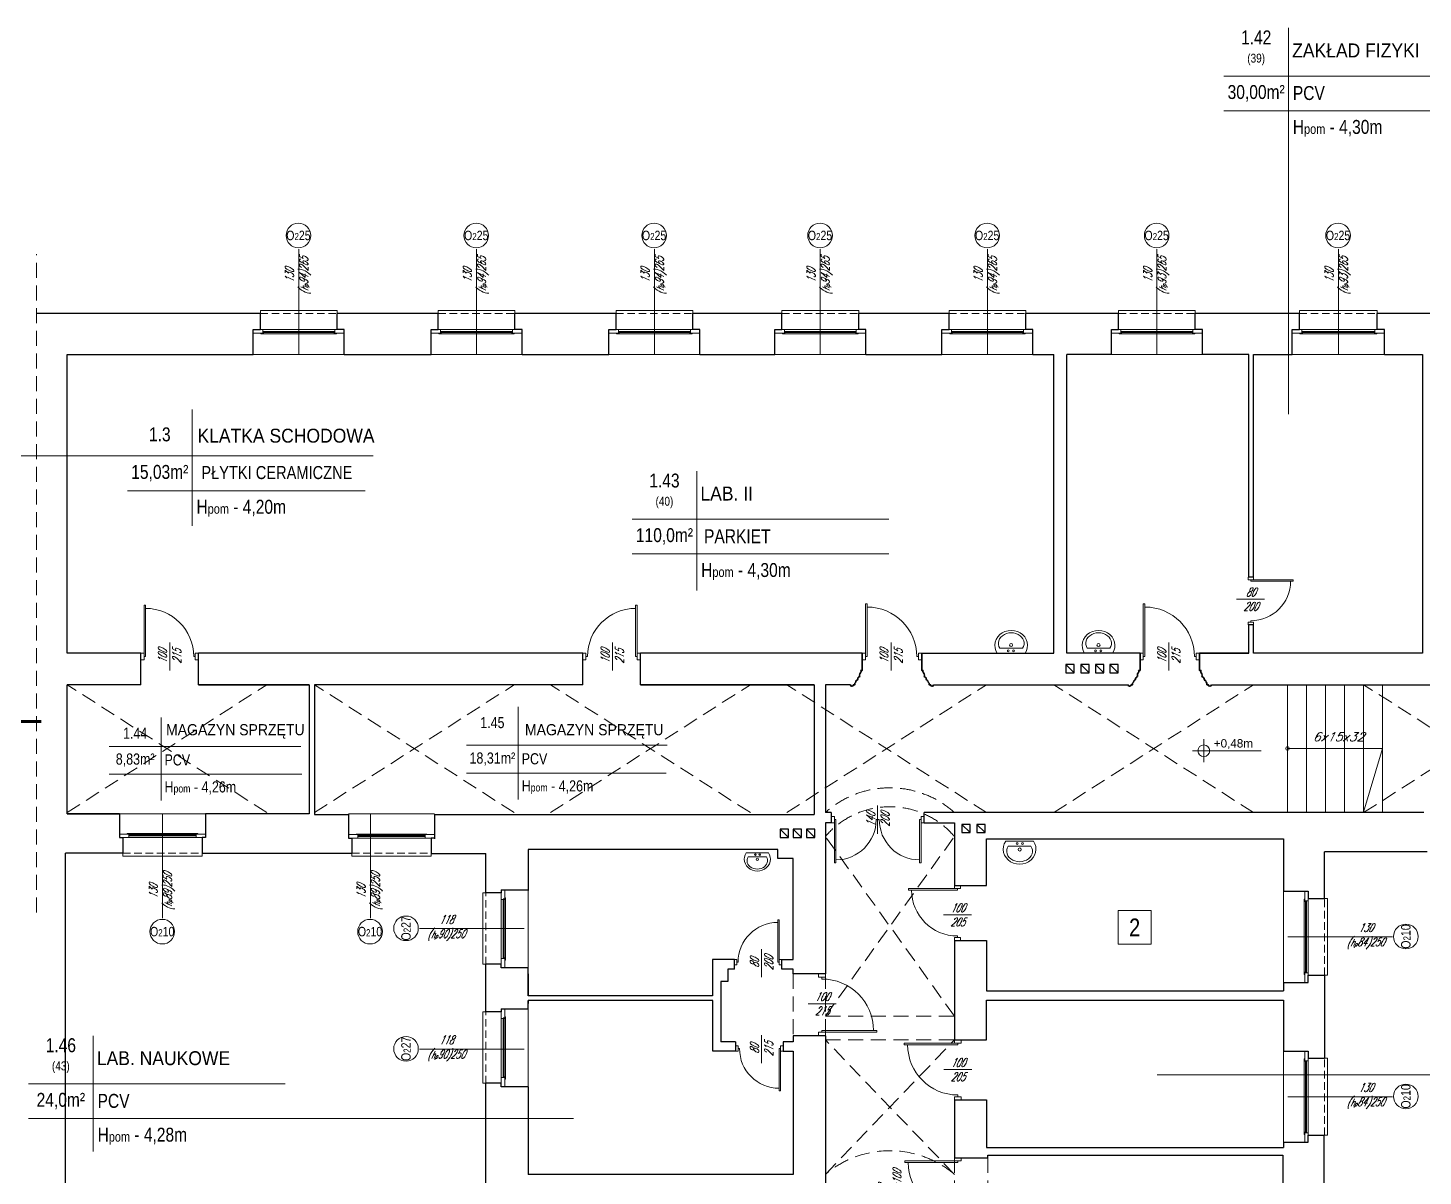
# Model space of a CAD drawing. Header units: millimetres. Extents: x -18485 to 40303, y -22087 to 35064.
# Drawn here: x 7601 to 9947, y 17563 to 19493 of the extents above; entities that cross this region are included whole.
import ezdxf
from ezdxf.enums import TextEntityAlignment as Align

# ---------------------------------------------------------------- set-up
doc = ezdxf.new("R2010")
doc.units = ezdxf.units.MM
doc.linetypes.add('ACAD_ISO12W100', pattern=[21, 12, -3, 0, -3, 0, -3])
doc.linetypes.add('DASHED', pattern=[19.05, 12.7, -6.35])
doc.layers.get('0').update_dxf_attribs({"lineweight": 25})
for name, color, linetype, lineweight in [('01 parter - ściany', 2, 'Continuous', 25), ('01_ściany', 2, 'Continuous', 25), ('03-01_okna', 5, 'Continuous', 15), ('03_drzwi', 1, 'Continuous', 0), ('04-1_widok', 251, 'Continuous', 5), ('04-2_nad', 251, 'DASHED', 5), ('05-03_opis', 10, 'Continuous', 5), ('07_wyposażenie', 253, 'Continuous', 5), ('31 piętro III - ściany', 2, 'Continuous', 35), ('inw03-02_schody', 6, 'Continuous', 5)]:
    doc.layers.add(name, color=color, linetype=linetype, lineweight=lineweight)
doc.styles.add('arial', font='arial.ttf')
doc.styles.add('ariel', font='arial.ttf', dxfattribs={"width": 0.8})
doc.styles.add('ariel_wym', font='simplex.shx', dxfattribs={"width": 0.65, "oblique": 25})

# ---------------------------------------------------------------- blocks, each defined once
blk = doc.blocks.new('umywal04')
at = {"flags": 128}
for points in [[(0, 0), (-2.4, -4.4), (-3.7, -9.1), (-4.1, -13.9), (-3.5, -18.7), (-1.8, -23.4), (0.7, -27.6), (4.2, -31.3), (8.3, -34.4), (13, -36.6), (18.1, -38), (23.4, -38.5), (28.7, -38), (33.8, -36.6), (38.5, -34.4), (42.6, -31.3), (46.1, -27.6), (48.6, -23.4), (50.3, -18.7), (50.9, -13.9), (50.5, -9.1), (49.2, -4.4), (46.8, 0)], [(4.3, -8.4), (2.7, -11.4), (1.8, -14.6), (1.7, -17.9), (2.3, -21.2), (3.7, -24.3), (5.8, -27.2), (8.5, -29.6), (11.7, -31.6), (15.3, -33.1), (19.3, -34.1), (23.3, -34.4), (27.4, -34.1), (31.3, -33.1), (34.9, -31.6), (38.1, -29.6), (40.8, -27.2), (42.9, -24.3), (44.3, -21.2), (44.9, -17.9), (44.8, -14.6), (43.9, -11.4), (42.3, -8.4)]]:
    blk.add_lwpolyline(points, dxfattribs=at)
for points in [[(0, 0), (46.8, 0)], [(4.3, -8.4), (42.3, -8.4)]]:
    blk.add_lwpolyline(points)
for centre, radius in [((19.3, -4), 1.56), ((23.5, -13.9), 2.54), ((28.3, -4), 1.56)]:
    blk.add_circle(centre, radius)
blk = doc.blocks.new('*U1390')
blk.add_line((0, -0.375), (0, -0.4))
blk.add_lwpolyline([(0, 0.4), (0, 0.375), (0.8, 0.375), (0.8, 0.4), (0.05, 0.4), (-0.05, 0.4), (-0.05, 0.45), (0.05, 0.45), (0.05, 0.4)])
at = {"ltscale": 0.8}
blk.add_lwpolyline([(0.05, -0.4), (0.05, -0.45), (-0.05, -0.45), (-0.05, -0.4)], close=True, dxfattribs=at)
blk.add_arc((0, 0.375), 0.75, 270, 360)
blk = doc.blocks.new('*U1391')
blk.add_line((0, 0.375), (0, 0.4))
at = {"ltscale": 0.8}
blk.add_lwpolyline([(0.05, 0.4), (0.05, 0.45), (-0.05, 0.45), (-0.05, 0.4)], close=True, dxfattribs=at)
blk.add_lwpolyline([(0, -0.4), (0, -0.375), (0.8, -0.375), (0.8, -0.4), (0.05, -0.4), (-0.05, -0.4), (-0.05, -0.45), (0.05, -0.45), (0.05, -0.4)])
blk.add_arc((0, -0.375), 0.75, 0, 90)
blk = doc.blocks.new('*U1393')
blk.add_line((0, 0.375), (0, 0.4))
at = {"ltscale": 0.8}
blk.add_lwpolyline([(-0.05, 0.4), (-0.05, 0.45), (0.05, 0.45), (0.05, 0.4)], close=True, dxfattribs=at)
blk.add_lwpolyline([(0, -0.4), (0, -0.375), (-0.8, -0.375), (-0.8, -0.4), (-0.05, -0.4), (0.05, -0.4), (0.05, -0.45), (-0.05, -0.45), (-0.05, -0.4)])
blk.add_arc((0, -0.375), 0.75, 90, 180)
blk = doc.blocks.new('*U1399')
blk.add_line((0, 0.375), (0, 0.4))
at = {"ltscale": 0.8}
blk.add_lwpolyline([(-0.05, 0.4), (-0.05, 0.45), (0.05, 0.45), (0.05, 0.4)], close=True, dxfattribs=at)
blk.add_lwpolyline([(0, -0.4), (0, -0.375), (-0.8, -0.375), (-0.8, -0.4), (-0.05, -0.4), (0.05, -0.4), (0.05, -0.45), (-0.05, -0.45), (-0.05, -0.4)])
blk.add_arc((0, -0.375), 0.75, 90, 180)
blk = doc.blocks.new('*U1403')
for p, q in [((0, -0.025), (0, 0.025)), ((0, -0.675), (0, -0.7))]:
    blk.add_line(p, q)
for points in [[(0, 0.7), (0, 0.675), (0.7, 0.675), (0.7, 0.7), (0.05, 0.7), (-0.05, 0.7), (-0.05, 0.75), (0.05, 0.75), (0.05, 0.7)], [(0, -0.7), (0, -0.675), (0.7, -0.675), (0.7, -0.7), (0.05, -0.7), (-0.05, -0.7), (-0.05, -0.75), (0.05, -0.75), (0.05, -0.7)]]:
    blk.add_lwpolyline(points)
for centre, start, end in [((0, 0.675), 270, 0), ((0, -0.675), 0, 90)]:
    blk.add_arc(centre, 0.65, start, end)
blk = doc.blocks.new('*U1402')
blk.add_line((0, -0.375), (0, -0.4))
blk.add_lwpolyline([(0, 0.4), (0, 0.375), (-0.8, 0.375), (-0.8, 0.4), (-0.05, 0.4), (0.05, 0.4), (0.05, 0.45), (-0.05, 0.45), (-0.05, 0.4)])
at = {"ltscale": 0.8}
blk.add_lwpolyline([(-0.05, -0.4), (-0.05, -0.45), (0.05, -0.45), (0.05, -0.4)], close=True, dxfattribs=at)
blk.add_arc((0, 0.375), 0.75, 180, 270)
blk = doc.blocks.new('kota rzutowa')
at = {"ltscale": 0.5}
for p, q in [((-20.6, 0), (102.8, 0)), ((0, -20.6), (0, 20.6))]:
    blk.add_line(p, q, dxfattribs=at)
blk.add_circle((0, 0), 10.6, dxfattribs=at)
at = {"ltscale": 0.5, "style": 'arial'}
blk.add_attdef('POZ._POSADKI_WYKOŃCZONWJ', text='', height=15, dxfattribs=at).set_placement((17.9, 1.4), align=Align.BOTTOM_LEFT)
blk.add_attdef('POZ._POSADZKI_KONSTRUKCJA', text='', height=15, dxfattribs=at).set_placement((17, -5), align=Align.TOP_LEFT)

msp = doc.modelspace()

# ---------------------------------------------------------------- linework, layer by layer
at = {"layer": '01 parter - ściany'}
for p, q in [((7991.6, 19012.5), (7615.1, 19012.5)), ((7991.6, 18985.5), (7991.6, 19012.5)), ((8120.6, 18985.5), (8120.6, 19012.5)), ((8290.6, 19012.5), (8120.6, 19012.5)), ((8290.6, 18985.5), (8290.6, 19012.5)), ((8419.6, 18985.5), (8419.6, 19012.5)), ((8589.6, 19012.5), (8419.6, 19012.5)), ((8589.6, 18985.5), (8589.6, 19012.5)), ((8718.6, 18985.5), (8718.6, 19012.5)), ((8868.6, 19012.5), (8718.6, 19012.5)), ((8868.6, 18985.5), (8868.6, 19012.5)), ((8997.6, 18985.5), (8997.6, 19012.5)), ((9149.6, 19012.5), (8997.6, 19012.5)), ((9149.6, 18985.5), (9149.6, 19012.5)), ((9278.6, 18985.5), (9278.6, 19012.5)), ((9434.6, 19012.5), (9278.6, 19012.5)), ((9434.6, 18985.5), (9434.6, 19012.5)), ((9563.6, 18985.5), (9563.6, 19012.5)), ((9738.6, 19012.5), (9563.6, 19012.5)), ((9738.6, 18985.5), (9738.6, 19012.5)), ((9869.6, 18985.5), (9869.6, 19012.5)), ((10037.6, 19012.5), (9869.6, 19012.5)), ((7979.6, 18943.5), (7979.6, 18985.5)), ((7979.6, 18985.5), (7991.6, 18985.5)), ((8132.6, 18985.5), (8120.6, 18985.5)), ((8132.6, 18943.5), (8132.6, 18985.5)), ((8278.6, 18943.5), (8278.6, 18985.5)), ((8278.6, 18985.5), (8290.6, 18985.5)), ((8431.6, 18985.5), (8419.6, 18985.5)), ((8431.6, 18943.5), (8431.6, 18985.5)), ((8577.6, 18943.5), (8577.6, 18985.5)), ((8577.6, 18985.5), (8589.6, 18985.5)), ((8730.6, 18985.5), (8718.6, 18985.5)), ((8730.6, 18943.5), (8730.6, 18985.5)), ((8856.6, 18943.5), (8856.6, 18985.5)), ((8856.6, 18985.5), (8868.6, 18985.5)), ((9009.6, 18985.5), (8997.6, 18985.5)), ((9009.6, 18943.5), (9009.6, 18985.5)), ((9137.6, 18943.5), (9137.6, 18985.5)), ((9137.6, 18985.5), (9149.6, 18985.5)), ((9290.6, 18985.5), (9278.6, 18985.5)), ((9290.6, 18943.5), (9290.6, 18985.5)), ((9422.6, 18943.5), (9422.6, 18985.5)), ((9422.6, 18985.5), (9434.6, 18985.5)), ((9575.6, 18985.5), (9563.6, 18985.5)), ((9575.6, 18943.5), (9575.6, 18985.5)), ((9726.6, 18943.5), (9726.6, 18985.5)), ((9726.6, 18985.5), (9738.6, 18985.5)), ((9881.6, 18985.5), (9869.6, 18985.5)), ((9881.6, 18943.5), (9881.6, 18985.5)), ((7666.6, 18441.5), (7666.6, 18943.5)), ((7666.6, 18943.5), (7979.6, 18943.5)), ((8132.6, 18943.5), (8278.6, 18943.5)), ((8431.6, 18943.5), (8577.6, 18943.5)), ((8730.6, 18943.5), (8856.6, 18943.5)), ((9009.6, 18943.5), (9137.6, 18943.5)), ((9290.6, 18943.5), (9325.6, 18943.5)), ((9325.6, 18441.5), (9325.6, 18943.5)), ((9347.6, 18441.5), (9347.6, 18943.5)), ((9422.6, 18943.5), (9347.6, 18943.5)), ((9653.6, 18943.5), (9575.6, 18943.5)), ((9653.6, 18569.5), (9653.6, 18943.5)), ((9661.6, 18569.5), (9661.6, 18943.5)), ((9661.6, 18943.5), (9726.6, 18943.5)), ((9881.6, 18943.5), (9945.6, 18943.5)), ((9945.6, 18943.5), (9945.6, 18441.5)), ((9661.6, 18569.5), (9653.6, 18569.5)), ((9653.6, 18441.5), (9653.6, 18489.6)), ((9661.6, 18489.5), (9653.6, 18489.5)), ((9661.6, 18441.5), (9661.6, 18489.6)), ((7790.6, 18441.5), (7666.6, 18441.5)), ((7790.6, 18388.7), (7790.6, 18441.5)), ((7887.6, 18388.7), (7887.6, 18441.5)), ((8533.6, 18441.5), (7887.6, 18441.5)), ((8533.6, 18388.7), (8533.6, 18441.5)), ((9003.6, 18441.5), (8630.6, 18441.5)), ((8630.6, 18388.7), (8630.6, 18441.5)), ((9103.6, 18441.5), (9325.6, 18441.5)), ((9470.6, 18441.5), (9347.6, 18441.5)), ((9653.6, 18441.5), (9570.6, 18441.5)), ((9570.6, 18441.5), (9653.6, 18441.5)), ((9945.6, 18441.5), (9661.6, 18441.5)), ((7666.6, 18171.7), (7666.6, 18388.7)), ((7790.6, 18388.7), (7666.6, 18388.7)), ((8073.6, 18388.7), (7887.6, 18388.7)), ((7887.6, 18388.7), (8073.6, 18388.7)), ((8073.6, 18388.7), (8073.6, 18171.7)), ((8533.6, 18388.7), (8082.6, 18388.7)), ((8082.6, 18388.7), (8082.6, 18170.7)), ((8922.6, 18388.7), (8630.6, 18388.7)), ((8630.6, 18388.7), (8922.6, 18388.7)), ((8922.6, 18388.7), (8922.6, 18170.7)), ((8941.6, 18388.7), (8941.6, 18173.7)), ((8983.6, 18388.7), (8941.6, 18388.7)), ((9123.6, 18388.7), (9450.6, 18388.7)), ((9590.6, 18388.7), (10200.6, 18388.7)), ((7754.6, 18171.7), (7666.6, 18171.7)), ((7666.6, 18171.7), (7754.6, 18171.7)), ((7754.6, 18171.7), (7754.6, 18131.7)), ((8073.6, 18171.7), (7899.6, 18171.7)), ((7899.6, 18171.7), (7899.6, 18131.7)), ((8082.6, 18170.7), (8139.6, 18170.7)), ((8082.6, 18170.7), (8139.6, 18170.7)), ((8139.6, 18170.7), (8139.6, 18130.7)), ((8284.6, 18170.7), (8922.6, 18170.7)), ((8284.6, 18170.7), (8284.6, 18130.7)), ((8284.6, 18169.7), (8284.6, 18129.7)), ((8951.6, 18173.7), (8941.6, 18173.7)), ((8951.6, 18173.7), (8951.6, 18156.7)), ((9947.6, 18173.7), (9107.6, 18173.7)), ((9107.6, 18156.7), (9107.6, 18173.7)), ((8941.6, 18156.7), (8941.6, 17902.7)), ((8951.6, 18156.7), (8941.6, 18156.7)), ((9107.6, 18156.7), (9158.6, 18156.7)), ((9158.6, 18156.7), (9158.6, 18051.4)), ((7754.6, 18131.7), (7760.6, 18131.7)), ((7760.6, 18131.7), (7760.6, 18105.7)), ((7899.6, 18131.7), (7893.6, 18131.7)), ((7893.6, 18131.7), (7893.6, 18105.7)), ((8139.6, 18130.7), (8145.6, 18130.7)), ((8145.6, 18130.7), (8145.6, 18104.7)), ((8284.6, 18130.7), (8278.6, 18130.7)), ((8278.6, 18130.7), (8278.6, 18104.7)), ((8861.6, 18111.7), (8441.6, 18111.7)), ((8441.6, 18111.7), (8441.6, 18042.7)), ((8861.6, 18096.7), (8861.6, 18111.7)), ((9212.6, 18051.4), (9212.6, 18129.4)), ((9212.6, 18129.4), (9711.6, 18129.4)), ((9711.6, 18129.4), (9711.6, 18041.4)), ((7760.6, 18105.7), (7663.8, 18105.7)), ((7663.8, 17134.5), (7663.8, 18105.7)), ((7893.6, 18105.7), (8145.6, 18105.7)), ((8278.6, 18104.7), (8370.6, 18104.7)), ((8370.6, 18038.7), (8370.6, 18104.7)), ((8887.6, 18096.7), (8861.6, 18096.7)), ((8887.6, 17926.7), (8887.6, 18096.7)), ((9953.6, 18107.7), (9780.6, 18107.7)), ((9780.6, 18029.4), (9780.6, 18107.7)), ((8396.6, 18043.7), (8396.6, 18038.7)), ((8396.6, 18043.7), (8441.6, 18043.7)), ((9158.6, 18051.4), (9212.6, 18051.4)), ((9711.6, 18041.4), (9753.6, 18041.4)), ((9753.6, 18041.4), (9753.6, 18029.4)), ((8396.6, 18038.7), (8370.6, 18038.7)), ((9753.6, 18029.4), (9780.6, 18029.4)), ((9158.6, 17958.7), (9158.6, 17791.7)), ((9158.6, 17958.7), (9212.6, 17958.7)), ((9212.6, 17958.7), (9212.6, 17874.4)), ((8788.6, 17926.7), (8751.6, 17926.7)), ((8751.6, 17926.7), (8751.6, 17865.7)), ((8788.6, 17910.7), (8788.6, 17926.7)), ((8868.6, 17910.7), (8868.6, 17926.7)), ((8868.6, 17926.7), (8887.6, 17926.7)), ((8370.6, 17838.7), (8370.6, 17918.7)), ((8396.6, 17918.7), (8370.6, 17918.7)), ((8396.6, 17912.7), (8396.6, 17918.7)), ((8441.6, 17912.7), (8396.6, 17912.7)), ((8441.6, 17898.7), (8441.6, 17912.7)), ((8441.6, 17902.7), (8441.6, 17865.7)), ((8441.6, 17865.7), (8441.6, 17902.7)), ((8788.6, 17910.7), (8777.6, 17910.7)), ((8777.6, 17910.7), (8777.6, 17889.7)), ((8887.6, 17910.7), (8868.6, 17910.7)), ((8887.6, 17902.7), (8887.6, 17910.7)), ((8941.6, 17902.7), (8887.6, 17902.7)), ((9753.6, 17888.4), (9753.6, 17900.4)), ((9753.6, 17900.4), (9780.6, 17900.4)), ((9780.6, 17900.4), (9780.6, 17760.7)), ((8441.6, 17897.7), (8441.6, 17898.7)), ((8777.6, 17889.7), (8765.6, 17889.7)), ((8765.6, 17889.7), (8765.6, 17788.7)), ((9711.6, 17888.4), (9711.6, 17874.4)), ((9711.6, 17888.4), (9753.6, 17888.4)), ((8441.6, 17865.7), (8441.6, 17868.7)), ((8751.6, 17865.7), (8441.6, 17865.7)), ((8752.6, 17857.7), (8441.6, 17857.7)), ((8441.6, 17857.7), (8441.6, 17852.7)), ((8441.6, 17857.7), (8441.6, 17852.7)), ((8441.6, 17843.7), (8441.6, 17857.7)), ((8752.6, 17772.7), (8752.6, 17857.7)), ((9212.6, 17874.4), (9711.6, 17874.4)), ((9212.6, 17791.7), (9212.6, 17858.7)), ((9212.6, 17858.7), (9711.6, 17858.7)), ((9711.6, 17858.7), (9711.6, 17772.7)), ((8396.6, 17838.7), (8370.6, 17838.7)), ((8396.6, 17843.7), (8396.6, 17838.7)), ((8396.6, 17843.7), (8441.6, 17843.7)), ((8790.6, 17788.7), (8765.6, 17788.7)), ((8790.6, 17788.7), (8790.6, 17772.7)), ((8887.6, 17788.7), (8870.6, 17788.7)), ((8870.6, 17788.7), (8870.6, 17772.7)), ((8941.6, 17798.7), (8887.6, 17798.7)), ((8887.6, 17798.7), (8887.6, 17788.7)), ((8941.6, 17798.7), (8941.6, 17509.7)), ((9158.6, 17791.7), (9212.6, 17791.7)), ((8790.6, 17772.7), (8752.6, 17772.7)), ((8870.6, 17772.7), (8887.6, 17772.7)), ((8887.6, 17772.7), (8887.6, 17565.7)), ((9711.6, 17772.7), (9753.6, 17772.7)), ((9753.6, 17772.7), (9753.6, 17760.7)), ((9753.6, 17760.7), (9780.6, 17760.7)), ((8370.6, 16601.5), (8370.6, 17718.7)), ((8396.6, 17718.7), (8370.6, 17718.7)), ((8396.6, 17712.7), (8396.6, 17718.7)), ((8441.6, 17712.7), (8396.6, 17712.7)), ((8441.6, 17712.7), (8396.6, 17712.7)), ((8441.6, 17712.7), (8441.6, 17565.7)), ((9158.6, 17691.7), (9158.6, 17593.7)), ((9158.6, 17690.7), (9212.6, 17690.7)), ((9212.6, 17690.7), (9212.6, 17610.7)), ((9711.6, 17619.7), (9753.6, 17619.7)), ((9711.6, 17619.7), (9711.6, 17610.7)), ((9753.6, 17619.7), (9753.6, 17631.7)), ((9753.6, 17631.7), (9780.6, 17631.7)), ((9779.6, 17631.7), (9779.6, 17495.7)), ((9212.6, 17610.7), (9711.6, 17610.7)), ((9214.6, 17593.7), (9214.6, 17597.7)), ((9214.6, 17597.7), (9710.6, 17597.7)), ((9710.6, 17597.7), (9710.6, 17507.7)), ((9158.6, 17593.7), (9214.6, 17593.7)), ((8887.6, 17565.7), (8441.6, 17565.7))]:
    msp.add_line(p, q, dxfattribs=at)
at = {"layer": '01_ściany'}
for points in [[(9359.9, 18422.7), (9345.9, 18422.7), (9345.9, 18408.7), (9359.9, 18408.7)], [(9385, 18422.7), (9371, 18422.7), (9371, 18408.7), (9385, 18408.7)], [(9409.7, 18422.7), (9395.7, 18422.7), (9395.7, 18408.7), (9409.7, 18408.7)], [(9434.1, 18422.7), (9420.1, 18422.7), (9420.1, 18408.7), (9434.1, 18408.7)], [(8879.8, 18145.8), (8865.8, 18145.8), (8865.8, 18131.8), (8879.8, 18131.8)], [(8901.6, 18145.8), (8887.6, 18145.8), (8887.6, 18131.8), (8901.6, 18131.8)], [(8923.9, 18145.8), (8909.9, 18145.8), (8909.9, 18131.8), (8923.9, 18131.8)], [(9185.2, 18154), (9171.2, 18154), (9171.2, 18140), (9185.2, 18140)], [(9210.5, 18154), (9196.5, 18154), (9196.5, 18140), (9210.5, 18140)]]:
    msp.add_lwpolyline(points, close=True, dxfattribs=at)
at = {"layer": '03-01_okna', "linetype": 'Continuous', "lineweight": 0}
for p, q in [((7991.6, 19012.5), (7991.6, 19017.5)), ((7991.6, 19017.5), (8120.6, 19017.5)), ((8120.6, 19012.5), (8120.6, 19017.5)), ((8290.6, 19012.5), (8290.6, 19017.5)), ((8290.6, 19017.5), (8419.6, 19017.5)), ((8419.6, 19012.5), (8419.6, 19017.5)), ((8589.6, 19012.5), (8589.6, 19017.5)), ((8589.6, 19017.5), (8718.6, 19017.5)), ((8718.6, 19012.5), (8718.6, 19017.5)), ((8868.6, 19012.5), (8868.6, 19017.5)), ((8868.6, 19017.5), (8997.6, 19017.5)), ((8997.6, 19012.5), (8997.6, 19017.5)), ((9149.6, 19012.5), (9149.6, 19017.5)), ((9149.6, 19017.5), (9278.6, 19017.5)), ((9278.6, 19012.5), (9278.6, 19017.5)), ((9434.6, 19012.5), (9434.6, 19017.5)), ((9434.6, 19017.5), (9563.6, 19017.5)), ((9563.6, 19012.5), (9563.6, 19017.5)), ((9738.6, 19012.5), (9738.6, 19017.5)), ((9738.6, 19017.5), (9869.6, 19017.5)), ((9869.6, 19012.5), (9869.6, 19017.5)), ((8116.6, 18985.5), (7995.6, 18985.5)), ((7995.6, 18982.5), (8116.6, 18982.5)), ((7996.6, 18978.5), (7996.6, 18982.5)), ((7996.6, 18981), (8115.6, 18981)), ((7996.6, 18980.5), (8115.6, 18980.5)), ((8115.6, 18978.5), (8115.6, 18982.5)), ((8415.6, 18985.5), (8294.6, 18985.5)), ((8294.6, 18982.5), (8415.6, 18982.5)), ((8295.6, 18978.5), (8295.6, 18982.5)), ((8295.6, 18981), (8414.6, 18981)), ((8295.6, 18980.5), (8414.6, 18980.5)), ((8414.6, 18978.5), (8414.6, 18982.5)), ((8714.6, 18985.5), (8593.6, 18985.5)), ((8593.6, 18982.5), (8714.6, 18982.5)), ((8594.6, 18978.5), (8594.6, 18982.5)), ((8594.6, 18981), (8713.6, 18981)), ((8594.6, 18980.5), (8713.6, 18980.5)), ((8713.6, 18978.5), (8713.6, 18982.5)), ((8993.6, 18985.5), (8872.6, 18985.5)), ((8872.6, 18982.5), (8993.6, 18982.5)), ((8873.6, 18978.5), (8873.6, 18982.5)), ((8873.6, 18981), (8992.6, 18981)), ((8873.6, 18980.5), (8992.6, 18980.5)), ((8992.6, 18978.5), (8992.6, 18982.5)), ((9274.6, 18985.5), (9153.6, 18985.5)), ((9153.6, 18982.5), (9274.6, 18982.5)), ((9154.6, 18978.5), (9154.6, 18982.5)), ((9154.6, 18981), (9273.6, 18981)), ((9154.6, 18980.5), (9273.6, 18980.5)), ((9273.6, 18978.5), (9273.6, 18982.5)), ((9559.6, 18985.5), (9438.6, 18985.5)), ((9438.6, 18982.5), (9559.6, 18982.5)), ((9439.6, 18978.5), (9439.6, 18982.5)), ((9439.6, 18981), (9558.6, 18981)), ((9439.6, 18980.5), (9558.6, 18980.5)), ((9558.6, 18978.5), (9558.6, 18982.5)), ((9865.6, 18985.5), (9742.6, 18985.5)), ((9742.6, 18982.5), (9865.6, 18982.5)), ((9743.6, 18978.5), (9743.6, 18982.5)), ((9743.6, 18981), (9864.6, 18981)), ((9743.6, 18980.5), (9864.6, 18980.5)), ((9864.6, 18978.5), (9864.6, 18982.5)), ((7770.6, 18134.7), (7883.6, 18134.7)), ((7771.6, 18138.7), (7771.6, 18134.7)), ((7771.6, 18136.7), (7882.6, 18136.7)), ((7771.6, 18136.2), (7882.6, 18136.2)), ((7882.6, 18138.7), (7882.6, 18134.7)), ((8155.6, 18133.7), (8268.6, 18133.7)), ((8156.6, 18137.7), (8156.6, 18133.7)), ((8156.6, 18135.7), (8267.6, 18135.7)), ((8156.6, 18135.2), (8267.6, 18135.2)), ((8267.6, 18137.7), (8267.6, 18133.7)), ((7883.6, 18131.7), (7770.6, 18131.7)), ((8268.6, 18130.7), (8155.6, 18130.7)), ((7760.6, 18105.7), (7760.6, 18100.7)), ((7760.6, 18100.7), (7893.6, 18100.7)), ((7893.6, 18105.7), (7893.6, 18100.7)), ((8145.6, 18105.7), (8145.6, 18100.7)), ((8145.6, 18100.7), (8278.6, 18100.7)), ((8278.6, 18105.7), (8278.6, 18100.7)), ((8365.6, 17918.7), (8365.6, 18038.7)), ((8370.6, 18038.7), (8365.6, 18038.7)), ((8396.6, 18027.7), (8396.6, 17928.7)), ((8403.6, 18028.7), (8399.6, 18028.7)), ((8399.6, 17928.7), (8399.6, 18027.7)), ((8401.1, 17929.7), (8401.1, 18028.7)), ((8401.6, 17929.7), (8401.6, 18028.7)), ((9746.6, 18024.3), (9750.6, 18024.3)), ((9748.6, 17905.4), (9748.6, 18024.3)), ((9749.1, 17905.4), (9749.1, 18024.3)), ((9750.6, 17904.4), (9750.6, 18025.4)), ((9753.6, 18025.4), (9753.6, 17904.4)), ((9780.6, 18029.4), (9785.6, 18029.4)), ((9785.6, 17900.4), (9785.6, 18029.4)), ((8403.6, 17929.7), (8399.6, 17929.7)), ((8370.6, 17918.7), (8365.6, 17918.7)), ((9746.6, 17905.4), (9750.6, 17905.4)), ((9780.6, 17900.4), (9785.6, 17900.4)), ((8365.6, 17718.7), (8365.6, 17838.7)), ((8370.6, 17838.7), (8365.6, 17838.7)), ((8403.6, 17828.7), (8399.6, 17828.7)), ((8401.1, 17729.7), (8401.1, 17828.7)), ((8401.6, 17729.7), (8401.6, 17828.7)), ((8396.6, 17827.7), (8396.6, 17728.7)), ((8399.6, 17728.7), (8399.6, 17827.7)), ((9780.6, 17760.7), (9785.6, 17760.7)), ((9785.6, 17631.7), (9785.6, 17760.7)), ((9746.6, 17755.7), (9750.6, 17755.7)), ((9748.6, 17636.7), (9748.6, 17755.7)), ((9749.1, 17636.7), (9749.1, 17755.7)), ((9750.6, 17635.7), (9750.6, 17756.7)), ((9753.6, 17756.7), (9753.6, 17635.7)), ((8370.6, 17718.7), (8365.6, 17718.7)), ((8403.6, 17729.7), (8399.6, 17729.7)), ((9746.6, 17636.7), (9750.6, 17636.7)), ((9780.6, 17631.7), (9785.6, 17631.7))]:
    msp.add_line(p, q, dxfattribs=at)
at = {"layer": '03-01_okna', "linetype": 'DASHED'}
for p, q in [((7991.6, 19012.5), (8120.6, 19012.5)), ((8290.6, 19012.5), (8419.6, 19012.5)), ((8589.6, 19012.5), (8718.6, 19012.5)), ((8868.6, 19012.5), (8997.6, 19012.5)), ((9149.6, 19012.5), (9278.6, 19012.5)), ((9434.6, 19012.5), (9563.6, 19012.5)), ((9738.6, 19012.5), (9869.6, 19012.5)), ((7760.6, 18105.7), (7893.6, 18105.7)), ((8145.6, 18105.7), (8278.6, 18105.7)), ((8370.6, 17918.7), (8370.6, 18038.7)), ((9780.6, 17900.4), (9780.6, 18029.4)), ((8370.6, 17718.7), (8370.6, 17838.7)), ((9780.6, 17631.7), (9780.6, 17760.7))]:
    msp.add_line(p, q, dxfattribs=at)
at = {"layer": '03-01_okna', "linetype": 'Continuous', "lineweight": 0}
for points in [[(7995.6, 18979.5), (7979.6, 18979.5), (7979.6, 18985.5), (7995.6, 18985.5)], [(8132.6, 18979.5), (8116.6, 18979.5), (8116.6, 18985.5), (8132.6, 18985.5)], [(8294.6, 18979.5), (8278.6, 18979.5), (8278.6, 18985.5), (8294.6, 18985.5)], [(8431.6, 18979.5), (8415.6, 18979.5), (8415.6, 18985.5), (8431.6, 18985.5)], [(8593.6, 18979.5), (8577.6, 18979.5), (8577.6, 18985.5), (8593.6, 18985.5)], [(8730.6, 18979.5), (8714.6, 18979.5), (8714.6, 18985.5), (8730.6, 18985.5)], [(8872.6, 18979.5), (8856.6, 18979.5), (8856.6, 18985.5), (8872.6, 18985.5)], [(9009.6, 18979.5), (8993.6, 18979.5), (8993.6, 18985.5), (9009.6, 18985.5)], [(9153.6, 18979.5), (9137.6, 18979.5), (9137.6, 18985.5), (9153.6, 18985.5)], [(9290.6, 18979.5), (9274.6, 18979.5), (9274.6, 18985.5), (9290.6, 18985.5)], [(9438.6, 18979.5), (9422.6, 18979.5), (9422.6, 18985.5), (9438.6, 18985.5)], [(9575.6, 18979.5), (9559.6, 18979.5), (9559.6, 18985.5), (9575.6, 18985.5)], [(9742.6, 18979.5), (9726.6, 18979.5), (9726.6, 18985.5), (9742.6, 18985.5)], [(9881.6, 18979.5), (9865.6, 18979.5), (9865.6, 18985.5), (9881.6, 18985.5)], [(7770.6, 18137.7), (7754.6, 18137.7), (7754.6, 18131.7), (7770.6, 18131.7)], [(7899.6, 18137.7), (7883.6, 18137.7), (7883.6, 18131.7), (7899.6, 18131.7)], [(8155.6, 18136.7), (8139.6, 18136.7), (8139.6, 18130.7), (8155.6, 18130.7)], [(8284.6, 18136.7), (8268.6, 18136.7), (8268.6, 18130.7), (8284.6, 18130.7)], [(8402.6, 18043.7), (8402.6, 18027.7), (8396.6, 18027.7), (8396.6, 18043.7)], [(9747.6, 18041.4), (9747.6, 18025.4), (9753.6, 18025.4), (9753.6, 18041.4)], [(8402.6, 17928.7), (8402.6, 17912.7), (8396.6, 17912.7), (8396.6, 17928.7)], [(9747.6, 17904.4), (9747.6, 17888.4), (9753.6, 17888.4), (9753.6, 17904.4)], [(8402.6, 17843.7), (8402.6, 17827.7), (8396.6, 17827.7), (8396.6, 17843.7)], [(9747.6, 17772.7), (9747.6, 17756.7), (9753.6, 17756.7), (9753.6, 17772.7)], [(8402.6, 17728.7), (8402.6, 17712.7), (8396.6, 17712.7), (8396.6, 17728.7)], [(9747.6, 17635.7), (9747.6, 17619.7), (9753.6, 17619.7), (9753.6, 17635.7)]]:
    msp.add_lwpolyline(points, close=True, dxfattribs=at)
for points in [[(7992.6, 18979.5), (7992.6, 18978.5), (8119.6, 18978.5), (8119.6, 18979.5)], [(8291.6, 18979.5), (8291.6, 18978.5), (8418.6, 18978.5), (8418.6, 18979.5)], [(8590.6, 18979.5), (8590.6, 18978.5), (8717.6, 18978.5), (8717.6, 18979.5)], [(8869.6, 18979.5), (8869.6, 18978.5), (8996.6, 18978.5), (8996.6, 18979.5)], [(9150.6, 18979.5), (9150.6, 18978.5), (9277.6, 18978.5), (9277.6, 18979.5)], [(9435.6, 18979.5), (9435.6, 18978.5), (9562.6, 18978.5), (9562.6, 18979.5)], [(9739.6, 18979.5), (9739.6, 18978.5), (9868.6, 18978.5), (9868.6, 18979.5)], [(7767.6, 18137.7), (7767.6, 18138.7), (7886.6, 18138.7), (7886.6, 18137.7)], [(8152.6, 18136.7), (8152.6, 18137.7), (8271.6, 18137.7), (8271.6, 18136.7)], [(8402.6, 17925.7), (8403.6, 17925.7), (8403.6, 18030.7), (8402.6, 18030.7)], [(9747.6, 17901.4), (9746.6, 17901.4), (9746.6, 18028.4), (9747.6, 18028.4)], [(8402.6, 17725.7), (8403.6, 17725.7), (8403.6, 17830.7), (8402.6, 17830.7)], [(9747.6, 17632.7), (9746.6, 17632.7), (9746.6, 17759.7), (9747.6, 17759.7)]]:
    msp.add_lwpolyline(points, dxfattribs=at)
at = {"layer": '04-1_widok'}
for p, q in [((8132.6, 18943.5), (7979.6, 18943.5)), ((8431.6, 18943.5), (8278.6, 18943.5)), ((8730.6, 18943.5), (8577.6, 18943.5)), ((9009.6, 18943.5), (8856.6, 18943.5)), ((9290.6, 18943.5), (9137.6, 18943.5)), ((9575.6, 18943.5), (9422.6, 18943.5)), ((9881.6, 18943.5), (9726.6, 18943.5)), ((7899.6, 18171.7), (7754.6, 18171.7)), ((8284.6, 18171.7), (8139.6, 18171.7)), ((8441.6, 18043.7), (8441.6, 17912.7)), ((9711.6, 18041.4), (9711.6, 17888.4)), ((8441.6, 17843.7), (8441.6, 17712.7)), ((9711.6, 17772.7), (9711.6, 17619.7))]:
    msp.add_line(p, q, dxfattribs=at)
at = {"layer": '04-2_nad', "ltscale": 2}
for p, q in [((7666.6, 18173.7), (8002.6, 18388.7)), ((8002.6, 18173.7), (7666.6, 18388.7)), ((8082.6, 18173.7), (8418.6, 18388.7)), ((8418.6, 18173.7), (8082.6, 18388.7)), ((8479.5, 18173.7), (8815.5, 18388.7)), ((8815.5, 18173.7), (8479.5, 18388.7)), ((8876.6, 18173.7), (9212.6, 18388.7)), ((9212.6, 18173.7), (8876.6, 18388.7)), ((9325.6, 18173.7), (9661.6, 18388.7)), ((9661.6, 18173.7), (9325.6, 18388.7)), ((9846.6, 18173.7), (10182.6, 18388.7)), ((10182.6, 18173.7), (9846.6, 18388.7)), ((8941.6, 17831.7), (9158.6, 18133.7)), ((9158.6, 17831.7), (8941.6, 18133.7)), ((8887.6, 17902.7), (8887.6, 17798.7)), ((8941.6, 17902.7), (8941.6, 17798.7)), ((8941.6, 17831.7), (9158.6, 17831.7)), ((8941.6, 17565.7), (9158.6, 17791.7)), ((9158.6, 17565.7), (8941.6, 17791.7)), ((8941.6, 17791.7), (9158.6, 17791.7)), ((9158.6, 17593.7), (9158.6, 17493.7)), ((9214.6, 17593.7), (9214.6, 17493.7))]:
    msp.add_line(p, q, dxfattribs=at)
for centre, radius, start, end in [((9050.1, 18053.2), 162.2, 47.9999, 132.0001), ((9050.1, 18040.9), 142.7, 40.5167, 139.4833), ((9050.1, 17437.3), 168.1, 49.7934, 130.2066)]:
    msp.add_arc(centre, radius, start, end, dxfattribs=at)
at = {"layer": '05-03_opis'}
for p, q in [((9720.3, 19492.6), (9720.3, 18843.3)), ((9611.4, 19411.6), (10043.1, 19411.6)), ((9611.4, 19353.3), (10043.1, 19353.3)), ((7876.9, 18851.1), (7876.9, 18655.8)), ((7451.7, 18773.1), (8181, 18773.1)), ((8725.5, 18747.8), (8725.5, 18547)), ((7768, 18714.7), (8167.9, 18714.7)), ((8616.6, 18666.8), (9048.3, 18666.8)), ((8616.6, 18608.5), (9048.3, 18608.5)), ((8425.2, 18351.7), (8425.2, 18195.9)), ((7824.6, 18333.4), (7824.6, 18194.1)), ((7737.5, 18285.1), (8059.8, 18285.1)), ((8338.1, 18286.9), (8675.8, 18286.9)), ((7737.5, 18238.4), (8061.3, 18238.4)), ((8338.1, 18240.2), (8674, 18240.2)), ((7710.6, 17798.7), (7710.6, 17603.9)), ((7601.6, 17717.7), (8033.3, 17717.7)), ((9499.4, 17733.1), (10701.7, 17733.1)), ((7601.6, 17659.3), (8518.3, 17659.3))]:
    msp.add_line(p, q, dxfattribs=at)
at = {"layer": '05-03_opis', "lineweight": 0}
for p, q in [((8056.1, 18945), (8056.1, 19121)), ((8355.1, 18945), (8355.1, 19121)), ((8654.1, 18945), (8654.1, 19121)), ((8933.1, 18945), (8933.1, 19121)), ((9214.1, 18945), (9214.1, 19121)), ((9499.1, 18945), (9499.1, 19121)), ((9804.1, 18945), (9804.1, 19121)), ((9680, 18532.3), (9632.8, 18532.3)), ((7839.1, 18459.7), (7839.1, 18412.5)), ((8583.4, 18459.7), (8583.4, 18412.5)), ((9052.2, 18459.7), (9052.2, 18412.5)), ((9519.2, 18459.7), (9519.2, 18412.5)), ((9029.5, 18185.5), (9029.5, 18138.3)), ((7827.1, 18172.3), (7827.1, 17996.3)), ((8176.5, 18172.3), (8176.5, 17996.3)), ((9187.3, 18001.8), (9140.1, 18001.8)), ((8435.2, 17978.7), (8259.2, 17978.7)), ((9718.9, 17964.9), (9894.9, 17964.9)), ((8834.4, 17944.3), (8834.4, 17897.1)), ((8959.6, 17852.4), (8912.4, 17852.4)), ((8834.4, 17799.8), (8834.4, 17752.6)), ((8435.2, 17776.2), (8259.2, 17776.2)), ((9187.8, 17741.7), (9140.6, 17741.7)), ((9718.9, 17696.2), (9894.9, 17696.2))]:
    msp.add_line(p, q, dxfattribs=at)
at = {"layer": '05-03_opis', "linetype": 'DASHED', "ltscale": 2}
msp.add_line((7615.1, 18005.7), (7615.1, 19112.5), dxfattribs=at)
at = {"layer": '05-03_opis', "linetype": 'ACAD_ISO12W100', "ltscale": 5, "const_width": 5}
msp.add_lwpolyline([(7317.8, 18327.1), (7623.3, 18327.1)], dxfattribs=at)
at = {"layer": '05-03_opis'}
msp.add_lwpolyline([(9433.9, 18008.9), (9489.3, 18008.9), (9489.3, 17952.5), (9433.9, 17952.5)], close=True, dxfattribs=at)
at = {"layer": '05-03_opis', "lineweight": 0}
for centre in [(8055.6, 19143.7), (8354.6, 19143.7), (8653.6, 19143.7), (8932.6, 19143.7), (9213.6, 19143.7), (9498.6, 19143.7), (9803.6, 19143.7), (7826.6, 17973.6), (8176, 17973.6), (8236.5, 17979.2), (9917.6, 17965.4), (8236.5, 17776.7), (9917.6, 17696.7)]:
    msp.add_circle(centre, 20.7, dxfattribs=at)
at = {"layer": '31 piętro III - ściany'}
for p, q in [((9345.9, 18422.7), (9359.9, 18408.7)), ((9371, 18422.7), (9385, 18408.7)), ((9395.7, 18422.7), (9409.7, 18408.7)), ((9420.1, 18422.7), (9434.1, 18408.7)), ((8879.8, 18131.8), (8865.8, 18145.8)), ((8901.6, 18131.8), (8887.6, 18145.8)), ((8923.9, 18131.8), (8909.9, 18145.8)), ((9171.2, 18154), (9185.2, 18140)), ((9196.5, 18154), (9210.5, 18140))]:
    msp.add_line(p, q, dxfattribs=at)
for points in [[(9003.6, 18441.5), (9003.6, 18412.6), (9001.2, 18412.6), (9001.5, 18411.2), (9001.6, 18410.3), (9001.4, 18409.6), (9000.6, 18408.4), (8999.6, 18406.9), (8999.2, 18405), (8999.5, 18402.7), (8997.5, 18401.5), (8996.4, 18400), (8995.9, 18398.3), (8995.4, 18396.9), (8995, 18396.3), (8994.2, 18395.8), (8993, 18395.1, -0.223712), (8991.2, 18391.3), (8991.2, 18388.7), (8988.8, 18388.7, -1), (8983.6, 18388.7)], [(9103.6, 18441.5), (9103.6, 18412.6), (9105.9, 18412.6), (9105.6, 18411.2), (9105.6, 18410.3), (9105.8, 18409.6), (9106.6, 18408.4), (9107.6, 18406.9), (9108, 18405), (9107.7, 18402.7), (9109.6, 18401.5), (9110.8, 18400), (9111.3, 18398.3), (9111.8, 18396.9), (9112.2, 18396.3), (9112.9, 18395.8), (9114.1, 18395.1, 0.223712), (9116, 18391.3), (9116, 18388.7), (9118.4, 18388.7, 1), (9123.6, 18388.7)], [(9470.6, 18441.5), (9470.6, 18412.6), (9468.2, 18412.6), (9468.5, 18411.2), (9468.6, 18410.3), (9468.4, 18409.6), (9467.6, 18408.4), (9466.6, 18406.9), (9466.2, 18405), (9466.5, 18402.7), (9464.5, 18401.5), (9463.4, 18400), (9462.9, 18398.3), (9462.4, 18396.9), (9462, 18396.3), (9461.2, 18395.8), (9460, 18395.1, -0.223712), (9458.2, 18391.3), (9458.2, 18388.7), (9455.8, 18388.7, -1), (9450.6, 18388.7)], [(9570.6, 18441.5), (9570.6, 18412.6), (9572.9, 18412.6), (9572.6, 18411.2), (9572.6, 18410.3), (9572.8, 18409.6), (9573.6, 18408.4), (9574.6, 18406.9), (9575, 18405), (9574.7, 18402.7), (9576.6, 18401.5), (9577.8, 18400), (9578.3, 18398.3), (9578.8, 18396.9), (9579.2, 18396.3), (9579.9, 18395.8), (9581.1, 18395.1, 0.223712), (9583, 18391.3), (9583, 18388.7), (9585.4, 18388.7, 1), (9590.6, 18388.7)]]:
    msp.add_lwpolyline(points, format="xyb", dxfattribs=at)
at = {"layer": 'inw03-02_schody'}
for p, q in [((9718.6, 18388.7), (9718.6, 18174.5)), ((9750.6, 18388.7), (9750.6, 18174.5)), ((9782.6, 18388.7), (9782.6, 18174.5)), ((9814.6, 18388.7), (9814.6, 18174.5)), ((9846.6, 18388.7), (9846.6, 18174.5)), ((9878.6, 18388.7), (9878.6, 18174.5)), ((9718.6, 18281.6), (9878.6, 18281.6)), ((9878.6, 18281.6), (9846.6, 18174.5))]:
    msp.add_line(p, q, dxfattribs=at)
msp.add_circle((9718.6, 18281.6), 3, dxfattribs=at)

# ---------------------------------------------------------------- block references
at = {"layer": '03_drzwi'}
for name, p, xscale, yscale, zscale, rotation in [('*U1393', (9657.1, 18529.5), 88.8888888888614, 88.8888888888614, 88.8888888888614, 180), ('*U1390', (7839.1, 18436.1), 107.7777777777446, 107.7777777777446, 107.7777777777446, 90), ('*U1391', (8582.1, 18436.1), 107.7777777777446, 107.7777777777446, 107.7777777777446, 90), ('*U1390', (9053.6, 18435.9), 111.1111111110822, 111.1111111110822, 111.1111111110822, 90), ('*U1390', (9520.6, 18435.9), 111.1111111110822, 111.1111111110822, 111.1111111110822, 90), ('*U1403', (9029.6, 18161.9), 103.9999999999873, 103.9999999999873, 103.9999999999887, 270), ('*U1391', (8828.4, 17922.2), 89.36377221118528, 89.36377221118528, 89.36377221118528, 90), ('*U1399', (8830.6, 17777.1), 88.8888888888614, 88.8888888888614, 88.8888888888614, 90)]:
    msp.add_blockref(name, p, dxfattribs=dict(at, xscale=xscale, yscale=yscale, zscale=zscale, rotation=rotation))
for name, p, xscale, yscale, zscale in [('*U1402', (9163.7, 18005), 102.9770134616992, 102.9770134616992, 102.9770134616992), ('*U1391', (8935.8, 17850.7), 115.5555555555238, 115.5555555555238, 115.5555555555238), ('*U1402', (9164.2, 17741.2), 112.3456790123219, 112.3456790123219, 112.3456790123219), ('*U1402', (9164.1, 17543.7), 111.1111111110813, 111.1111111110813, 111.1111111110813)]:
    msp.add_blockref(name, p, dxfattribs=dict(at, xscale=xscale, yscale=yscale, zscale=zscale))
at = {"layer": '05-03_opis', "xscale": 0.9359999999996944, "yscale": 0.9359999999996944, "zscale": 0.9359999999996944}
msp.add_blockref('kota rzutowa', (9577.9, 18277.6), dxfattribs=at).add_auto_attribs({'POZ._POSADKI_WYKOŃCZONWJ': '+0,48m'})
at = {"layer": '07_wyposażenie', "ltscale": 2, "rotation": 180}
for p in [(9277.4, 18441.5), (9424.3, 18441.5)]:
    msp.add_blockref('umywal04', p, dxfattribs=at)
at = {"layer": '07_wyposażenie', "ltscale": 2}
msp.add_blockref('umywal04', (9244.8, 18125.6), dxfattribs=at)
at = {"layer": '07_wyposażenie', "ltscale": 2, "xscale": 0.7999999999992724, "yscale": 0.7999999999992724, "zscale": 0.7999999999992724}
msp.add_blockref('umywal04', (8808.5, 18106.3), dxfattribs=at)

# ---------------------------------------------------------------- texts
at = {"layer": '05-03_opis', "style": 'ariel'}
for s, insert, char_height, width, attachment_point in [('1.42\\P{\\H0.6404x;(39)}', (9665.9, 19459.1), 23.423, 108.913, 5), ('{\\W0.9;ZAKŁAD FIZYKI}', (9726.4, 19454.8), 23.423, 524.533, 4), ('30,00m²', (9665.9, 19382.7), 23.42, 108.913, 5), (' PCV', (9720.3, 19383), 23.42, 322.789, 4), (' H{\\H0.7x;pom\\H1.429x; - 4,30m}', (9720.3, 19323.8), 23.423, 322.789, 4), ('{\\fArial|b0|i0|c238|p34;1.3}', (7822.5, 18809.3), 23.423, 108.913, 5), ('\\W0.9;{\\fArial|b0|i0|c238|p34;KLATKA SCHODOWA}', (7885.8, 18807.1), 23.423, 356.637, 4), ('{\\fArial|b0|i0|c238|p34;15,03m²}', (7822.5, 18744.2), 23.423, 108.913, 5), ('{\\fArial|b0|i0|c238|p34;PŁYTKI CERAMICZNE}', (7892.3, 18745.1), 22, 322.789, 4), ('1.43\\P{\\H0.6404x;(40)}', (8671, 18714.3), 23.423, 108.913, 5), ('{\\W0.9;LAB. II}', (8731.5, 18710), 23.423, 524.533, 4), ('{\\fArial|b0|i0|c238|p34; H\\H0.7x;pom\\H1.429x; - 4,20m}', (7876.9, 18685.3), 23.423, 322.789, 4), ('110,0m²', (8671, 18637.9), 23.42, 108.913, 5), ('PARKIET', (8737.5, 18638.2), 23.42, 322.789, 4), (' H{\\H0.7x;pom\\H1.429x; - 4,30m}', (8725.5, 18579), 23.423, 322.789, 4), ('\\W0.9;MAGAZYN SPRZĘTU', (7833, 18310.2), 18.739, 258.231, 4), ('1.45', (8381.7, 18324.9), 18.74, 87.13, 5), ('\\W0.9;MAGAZYN SPRZĘTU', (8436.5, 18310.2), 18.739, 258.231, 4), ('1.44', (7781.1, 18307.2), 18.74, 87.13, 5), ('18,31m²', (8381.7, 18263.7), 18.74, 87.13, 5), ('8,83m²', (7781.1, 18262), 18.74, 87.13, 5), (' PCV', (7824.6, 18262.2), 18.74, 258.231, 4), (' PCV', (8425.2, 18264), 18.74, 258.231, 4), (' H{\\H0.7x;pom} - 4,26m', (8425.2, 18216.6), 18.739, 258.231, 4), (' H{\\H0.7x;pom} - 4,26m', (7824.6, 18214.9), 18.739, 258.231, 4), ('2', (9461.6, 17980.7), 30, 55.359, 5), ('1.46\\P{\\H0.6404x;(43)}', (7656.1, 17765.2), 23.423, 108.913, 5), ('{\\W0.9;LAB. NAUKOWE}', (7716.6, 17760.8), 23.423, 524.533, 4), ('24,0m²', (7656.1, 17688.8), 23.42, 108.913, 5), (' PCV', (7710.6, 17689), 23.42, 322.789, 4), (' H{\\H0.7x;pom\\H1.429x; - 4,28m}', (7710.6, 17629.9), 23.423, 322.789, 4)]:
    msp.add_mtext(s, dxfattribs=dict(at, insert=insert, char_height=char_height, width=width, attachment_point=attachment_point))
at = {"layer": '05-03_opis', "lineweight": 0, "attachment_point": 5}
for s, insert, char_height, width, style in [('O{\\H0.7576x;2}25', (8055.6, 19143.7), 15.84, 75.194, 'ariel'), ('O{\\H0.7576x;2}25', (8354.6, 19143.7), 15.84, 75.194, 'ariel'), ('O{\\H0.7576x;2}25', (8653.6, 19143.7), 15.84, 75.194, 'ariel'), ('O{\\H0.7576x;2}25', (8932.6, 19143.7), 15.84, 75.194, 'ariel'), ('O{\\H0.7576x;2}25', (9213.6, 19143.7), 15.84, 75.194, 'ariel'), ('O{\\H0.7576x;2}25', (9498.6, 19143.7), 15.84, 75.194, 'ariel'), ('O{\\H0.7576x;2}25', (9803.6, 19143.7), 15.84, 75.194, 'ariel'), ('80\\P200', (9656.6, 18532.3), 14.4, 68.936, 'ariel_wym'), ('{\\W1;6x15x32}', (9803.9, 18301.1), 15, 55, 'ariel_wym'), ('100\\P205', (9163.9, 18001.8), 14.4, 68.936, 'ariel_wym'), ('118\\P({\\H0.8333x;h\\H0.6x;p}90)250', (8304.1, 17979.7), 14.4, 62.661, 'ariel_wym'), ('O{\\H0.7576x;2}10', (7826.6, 17973.6), 15.84, 75.194, 'ariel'), ('O{\\H0.7576x;2}10', (8176, 17973.6), 15.84, 75.194, 'ariel'), ('130\\P({\\H0.8333x;h\\H0.6x;p}84)250', (9850, 17965.9), 14.4, 62.661, 'ariel_wym'), ('100\\P215', (8936.2, 17852.4), 14.4, 68.936, 'ariel_wym'), ('118\\P({\\H0.8333x;h\\H0.6x;p}90)250', (8304.1, 17777.3), 14.4, 62.661, 'ariel_wym'), ('100\\P205', (9164.4, 17741.7), 14.4, 68.936, 'ariel_wym'), ('130\\P({\\H0.8333x;h\\H0.6x;p}84)250', (9850, 17697.2), 14.4, 62.661, 'ariel_wym')]:
    msp.add_mtext(s, dxfattribs=dict(at, insert=insert, char_height=char_height, width=width, style=style))
at = {"layer": '05-03_opis', "lineweight": 0, "attachment_point": 5, "rotation": 90}
for s, insert, char_height, width, style in [('130\\P({\\H0.8333x;h\\H0.6x;p}94)265', (8055, 19076.2), 14.4, 62.661, 'ariel_wym'), ('130\\P({\\H0.8333x;h\\H0.6x;p}94)265', (8354, 19076.2), 14.4, 62.661, 'ariel_wym'), ('130\\P({\\H0.8333x;h\\H0.6x;p}94)265', (8653, 19076.2), 14.4, 62.661, 'ariel_wym'), ('130\\P({\\H0.8333x;h\\H0.6x;p}94)265', (8932, 19076.2), 14.4, 62.661, 'ariel_wym'), ('130\\P({\\H0.8333x;h\\H0.6x;p}94)265', (9213, 19076.2), 14.4, 62.661, 'ariel_wym'), ('130\\P({\\H0.8333x;h\\H0.6x;p}93)265', (9498, 19076.2), 14.4, 62.661, 'ariel_wym'), ('130\\P({\\H0.8333x;h\\H0.6x;p}93)265', (9803, 19076.2), 14.4, 62.661, 'ariel_wym'), ('100\\P215', (7839.1, 18436.3), 14.4, 68.936, 'ariel_wym'), ('100\\P215', (8583.4, 18436.3), 14.4, 68.936, 'ariel_wym'), ('100\\P215', (9052.2, 18436.3), 14.4, 68.936, 'ariel_wym'), ('100\\P215', (9519.2, 18436.3), 14.4, 68.936, 'ariel_wym'), ('140\\P200', (9030, 18162.1), 14.4, 68.936, 'ariel_wym'), ('130\\P({\\H0.8333x;h\\H0.6x;p}89)250', (7826, 18041.1), 14.4, 62.661, 'ariel_wym'), ('130\\P({\\H0.8333x;h\\H0.6x;p}89)250', (8175.4, 18041.1), 14.4, 62.661, 'ariel_wym'), ('O{\\H0.7576x;2}27', (8236.5, 17979.2), 15.84, 75.194, 'ariel'), ('O{\\H0.7576x;2}10', (9917.6, 17965.4), 15.84, 75.194, 'ariel'), ('80\\P200', (8834.4, 17920.9), 14.4, 68.936, 'ariel_wym'), ('O{\\H0.7576x;2}27', (8236.5, 17776.7), 15.84, 75.194, 'ariel'), ('80\\P215', (8834.4, 17776.4), 14.4, 68.936, 'ariel_wym'), ('O{\\H0.7576x;2}10', (9917.6, 17696.7), 15.84, 75.194, 'ariel'), ('218\\P290+f=100', (9050.1, 17536.3), 14.4, 68.936, 'ariel_wym')]:
    msp.add_mtext(s, dxfattribs=dict(at, insert=insert, char_height=char_height, width=width, style=style))

doc.saveas('drawing.dxf')
